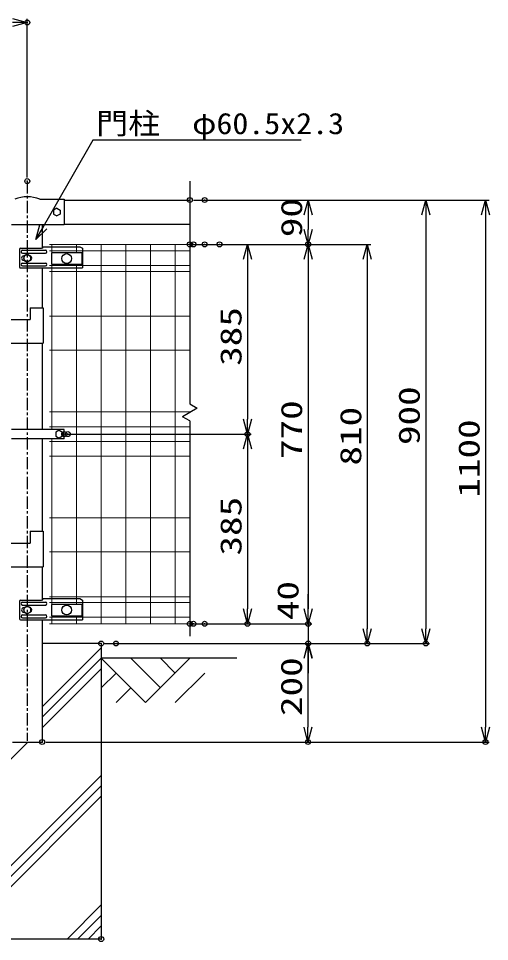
# Model space of a CAD drawing. Units: millimetres, scale not verified. Extents: x -4455 to 4455, y -3150 to 3150.
# Drawn here: x -1742 to -786, y -909 to 965 of the extents above; entities that cross this region are included whole.
import ezdxf
from ezdxf.enums import TextEntityAlignment as Align

# ---------------------------------------------------------------- set-up
doc = ezdxf.new("R2010")
doc.units = ezdxf.units.MM
doc.header["$LTSCALE"] = 20
doc.header["$PDMODE"] = 32
doc.header["$PDSIZE"] = 10
doc.linetypes.add('USER1', pattern=[2, 1.25, -0.25, 0.25, -0.25])
for name, color, linetype, lineweight in [('0-0_1', 7, 'Continuous', 25), ('0-1_0', 7, 'Continuous', 25), ('0-4_EXTCNT-LMEC0', 1, 'Continuous', 25), ('0-6_2', 7, 'Continuous', 25), ('0-A_D-STR2', 7, 'Continuous', 13)]:
    doc.layers.add(name, color=color, linetype=linetype, lineweight=lineweight)
doc.layers.add('0-2_DEFPOINTS', color=7, linetype='Continuous')
doc.styles.add('ＭＳ ゴシック', font='')
doc.styles.get('ＭＳ ゴシック').set_extended_font_data('MS Gothic')

# ---------------------------------------------------------------- blocks, each defined once
blk = doc.blocks.new('_Open30')
at = {"layer": '0-1_0', "color": 1}
blk.add_line((0, 0), (-20, 0), dxfattribs=at)
blk.add_lwpolyline([(-20, 5.36), (0, 0), (-20, -5.36)], dxfattribs=at)

msp = doc.modelspace()

# ---------------------------------------------------------------- linework, layer by layer
at = {"layer": '0-0_1', "color": 3, "linetype": 'USER1'}
msp.add_line((-1723.85, 634.68), (-1723.85, -501.44), dxfattribs=at)
at = {"layer": '0-0_1'}
for p, q in [((-1698.45, 598.21), (-1648.85, 598.21)), ((-1648.85, 598.21), (-1648.85, 545.61)), ((-1648.85, 596.21), (-1394, 596.21)), ((-1663.85, 579.91), (-1670.77, 575.91)), ((-1670.77, 575.91), (-1670.77, 567.91)), ((-1670.77, 567.91), (-1663.85, 563.91)), ((-1663.85, 579.91), (-1656.92, 575.91)), ((-1656.92, 567.91), (-1663.85, 563.91)), ((-1656.92, 575.91), (-1656.92, 567.91)), ((-1648.85, 545.61), (-1756.1, 545.61)), ((-1693.6, 545.61), (-1693.6, 499.46)), ((-1648.85, 547.61), (-1394, 547.61)), ((-1739.64, 496.38), (-1739.64, 460.38)), ((-1737.64, 498.38), (-1694.68, 498.38)), ((-1733.28, 494.38), (-1687.1, 494.38)), ((-1733.28, 488.38), (-1687.1, 488.38)), ((-1691.68, 501.38), (-1617.1, 501.38)), ((-1617.1, 501.38), (-1612.1, 498.38)), ((-1612.1, 498.38), (-1612.1, 491.63)), ((-1612.1, 491.63), (-1612.1, 458.38)), ((-1730.94, 482.88), (-1729.91, 482.88)), ((-1730.94, 473.88), (-1729.91, 473.88)), ((-1737.64, 458.38), (-1612.1, 458.38)), ((-1733.28, 468.38), (-1687.1, 468.38)), ((-1733.28, 462.38), (-1687.1, 462.38)), ((-1693.6, 458.38), (-1693.6, 377.61)), ((-1718.1, 377.61), (-1691.6, 377.61)), ((-1718.1, 377.61), (-1718.1, 353.61)), ((-1691.6, 377.61), (-1691.6, 305.61)), ((-1772.2, 353.61), (-1718.1, 353.61)), ((-1772.2, 305.61), (-1691.6, 305.61)), ((-1693.6, 305.61), (-1693.6, 130.71)), ((-1648.85, 130.71), (-1756.1, 130.71)), ((-1659, 129.21), (-1665.92, 125.21)), ((-1665.92, 125.21), (-1665.92, 117.21)), ((-1665.92, 117.21), (-1659, 113.21)), ((-1659, 129.21), (-1652.07, 125.21)), ((-1652.07, 117.21), (-1659, 113.21)), ((-1652.07, 125.21), (-1652.07, 117.21)), ((-1648.85, 111.71), (-1648.85, 130.71)), ((-1648.85, 111.71), (-1756.1, 111.71)), ((-1693.6, 111.71), (-1693.6, -76.04)), ((-1718.1, -76.04), (-1691.6, -76.04)), ((-1718.1, -76.04), (-1718.1, -100.04)), ((-1691.6, -76.04), (-1691.6, -148.04)), ((-1772.2, -100.04), (-1718.1, -100.04)), ((-1772.2, -148.04), (-1691.6, -148.04)), ((-1693.6, -148.04), (-1693.6, -215.58)), ((-1739.64, -217.79), (-1739.64, -253.79)), ((-1737.64, -215.79), (-1694.68, -215.79)), ((-1733.28, -219.79), (-1687.1, -219.79)), ((-1691.68, -212.79), (-1617.1, -212.79)), ((-1617.1, -212.79), (-1612.1, -215.79)), ((-1612.1, -215.79), (-1612.1, -222.54)), ((-1612.1, -222.54), (-1612.1, -255.79)), ((-1733.28, -225.79), (-1687.1, -225.79)), ((-1730.94, -231.29), (-1729.91, -231.29)), ((-1730.94, -240.29), (-1729.91, -240.29)), ((-1737.64, -255.79), (-1612.1, -255.79)), ((-1733.28, -245.79), (-1687.1, -245.79)), ((-1733.28, -251.79), (-1687.1, -251.79)), ((-1693.6, -255.79), (-1693.6, -503.79)), ((-1573.85, -303.79), (-1693.6, -303.79)), ((-1573.85, -303.79), (-1573.85, -903.79)), ((-1298.85, -333.79), (-1573.85, -333.79)), ((-1754.1, -503.79), (-1693.6, -503.79)), ((-1573.85, -903.79), (-1873.85, -903.79))]:
    msp.add_line(p, q, dxfattribs=at)
at = {"layer": '0-0_1', "color": 2}
for p, q in [((-1573.85, -312.57), (-1693.6, -432.32)), ((-1693.6, -453.54), (-1573.85, -333.79)), ((-1573.85, -355), (-1693.6, -474.75)), ((-1722.63, -503.79), (-1873.85, -655)), ((-1573.85, -571.62), (-1873.85, -871.62)), ((-1873.85, -892.83), (-1573.85, -592.83)), ((-1573.85, -614.04), (-1863.59, -903.79)), ((-1573.85, -834.62), (-1643.01, -903.79)), ((-1621.8, -903.79), (-1573.85, -855.83)), ((-1573.85, -877.04), (-1600.59, -903.79))]:
    msp.add_line(p, q, dxfattribs=at)
at = {"layer": '0-0_1', "color": 4}
for p, q in [((-1573.85, -333.79), (-1483.85, -423.79)), ((-1513.85, -333.79), (-1453.85, -393.79)), ((-1393.85, -333.79), (-1483.85, -423.79)), ((-1453.85, -333.79), (-1423.85, -363.79)), ((-1543.85, -363.79), (-1573.85, -393.79)), ((-1363.85, -363.79), (-1423.85, -423.79)), ((-1513.85, -393.79), (-1543.85, -423.79))]:
    msp.add_line(p, q, dxfattribs=at)
at = {"layer": '0-0_1'}
for centre, radius, start, end in [((-1723.85, 531.93), 70.98, 69.03345, 110.96669), ((-1737.64, 496.38), 2, 90, 180), ((-1733.28, 491.38), 3, 90, 270), ((-1694.68, 501.38), 3, 270, 0), ((-1687.1, 491.38), 3, 270, 90), ((-1730.94, 478.38), 4.5, 90, 270), ((-1719.17, 478.38), 4.5, 299.99991, 60.0015), ((-1737.64, 460.38), 2, 180, 270), ((-1733.28, 465.38), 3, 90, 270), ((-1687.1, 465.38), 3, 270, 90), ((-1737.64, -217.79), 2, 90, 180), ((-1733.28, -222.79), 3, 90, 270), ((-1694.68, -212.79), 3, 270, 0), ((-1687.1, -222.79), 3, 270, 90), ((-1730.94, -235.79), 4.5, 90, 270), ((-1719.17, -235.79), 4.5, 300.08078, 59.91922), ((-1737.64, -253.79), 2, 180, 270), ((-1733.28, -248.79), 3, 90, 270), ((-1687.1, -248.79), 3, 270, 90)]:
    msp.add_arc(centre, radius, start, end, dxfattribs=at)
at = {"layer": '0-1_0', "color": 1}
for p, q in [((-1379, 506.21), (-1269.49, 506.21)), ((-1276.99, 476.21), (-1276.99, 151.21)), ((-1641.35, 121.21), (-1269.49, 121.21)), ((-1633.85, 121.21), (-1269.49, 121.21)), ((-1276.99, 91.21), (-1276.99, -233.79)), ((-1379, -263.79), (-1269.49, -263.79))]:
    msp.add_line(p, q, dxfattribs=at)
at = {"layer": '0-1_0'}
for p, q in [((-1613, 488.96), (-1613, 465.96)), ((-1675, 465.96), (-1613, 465.96)), ((-1675, -224.45), (-1675, -247.45)), ((-1613, -224.45), (-1675, -224.45)), ((-1613, -224.45), (-1613, -247.45)), ((-1675, -247.45), (-1613, -247.45))]:
    msp.add_line(p, q, dxfattribs=at)
for points in [[(-1167.89, 717.81), (-1590.8, 717.81), (-1705.29, 517.86)], [(-1613, 488.96), (-1675, 488.96), (-1675, 465.96)]]:
    msp.add_lwpolyline(points, dxfattribs=at)
for centre in [(-1644, 477.46), (-1644, -235.95)]:
    msp.add_circle(centre, 10.01, dxfattribs=at)
at = {"layer": '0-2_DEFPOINTS'}
for p in [(-1723.85, 956.76), (-1723.85, 634.68), (-1394, 596.21), (-1364, 596.21), (-1394, 506.21), (-1386.5, 506.21), (-1364, 506.21), (-1334, 506.21), (-1154, 506.21), (-1648.85, 121.21), (-1641.35, 121.21), (-1276.99, 121.21), (-1394, -263.79), (-1386.5, -263.79), (-1364, -263.79), (-1276.99, -263.79), (-1154, -263.79), (-1573.85, -303.79), (-1543.85, -303.79), (-1154, -303.79), (-1034, -303.79), (-915.35, -303.79), (-1693.6, -503.79), (-1154.35, -503.79), (-794, -503.79), (-1573.85, -903.79)]:
    msp.add_point(p, dxfattribs=at)
at = {"layer": '0-4_EXTCNT-LMEC0'}
for p, q in [((-1723.85, 642.18), (-1723.85, 964.26)), ((-1386.5, 596.21), (-907.85, 596.21)), ((-1386.5, 596.21), (-1146.5, 596.21)), ((-1356.5, 596.21), (-786.5, 596.21)), ((-1154, 566.21), (-1154, 536.21)), ((-915.35, 566.21), (-915.35, -273.79)), ((-794, 566.21), (-794, -473.79)), ((-1386.5, 506.21), (-1146.5, 506.21)), ((-1356.5, 506.21), (-1146.5, 506.21)), ((-1326.5, 506.21), (-1026.5, 506.21)), ((-1154, 476.21), (-1154, -233.79)), ((-1034, 476.21), (-1034, -273.79)), ((-1154, -233.79), (-1154, -203.79)), ((-1386.5, -263.79), (-1146.5, -263.79)), ((-1356.5, -263.79), (-1146.5, -263.79)), ((-1154, -263.79), (-1154, -303.79)), ((-1566.35, -303.79), (-907.85, -303.79)), ((-1566.35, -303.79), (-1146.85, -303.79)), ((-1566.35, -303.79), (-1146.5, -303.79)), ((-1536.35, -303.79), (-1026.5, -303.79)), ((-1154.35, -333.79), (-1154.35, -473.79)), ((-1154, -333.79), (-1154, -363.79)), ((-1686.1, -503.79), (-786.5, -503.79)), ((-1686.1, -503.79), (-1146.85, -503.79))]:
    msp.add_line(p, q, dxfattribs=at)
at = {"layer": '0-4_EXTCNT-LMEC0', "color": 4}
for p, q in [((-1394, 634.39), (-1394, 182.41)), ((-1379, 173.75), (-1409, 156.43)), ((-1394, 182.41), (-1379, 173.75)), ((-1394, 147.77), (-1409, 156.43)), ((-1394, 147.77), (-1394, -289.17))]:
    msp.add_line(p, q, dxfattribs=at)
at = {"layer": '0-6_2'}
for p, q in [((-1723.85, 486.38), (-1730.77, 482.38)), ((-1716.92, 482.38), (-1723.85, 486.38)), ((-1723.85, -227.79), (-1730.77, -231.79)), ((-1730.77, -231.79), (-1730.77, -239.79)), ((-1730.77, -239.79), (-1723.85, -243.79))]:
    msp.add_line(p, q, dxfattribs=at)
for points in [[(-1730.77, 482.38), (-1730.77, 474.38), (-1723.85, 470.38)], [(-1723.85, 470.38), (-1716.92, 474.38), (-1716.92, 482.38)], [(-1723.85, -243.79), (-1716.92, -239.79), (-1716.92, -231.79), (-1723.85, -227.79)]]:
    msp.add_lwpolyline(points, dxfattribs=at)
for centre in [(-1723.85, 478.38), (-1723.85, -235.79)]:
    msp.add_circle(centre, 6.93, dxfattribs=at)
at = {"layer": '0-A_D-STR2'}
for p, q in [((-1394, 506.21), (-1678.85, 506.21)), ((-1673.85, 488.96), (-1673.85, 506.21)), ((-1623.85, 488.96), (-1623.85, 506.21)), ((-1573.85, -263.79), (-1573.85, 506.21)), ((-1523.85, -263.79), (-1523.85, 506.21)), ((-1473.85, -263.79), (-1473.85, 506.21)), ((-1423.85, -263.79), (-1423.85, 506.21)), ((-1394, 493.11), (-1678.85, 493.11)), ((-1394, 463.31), (-1678.85, 463.31)), ((-1394, 451.46), (-1678.85, 451.46)), ((-1673.85, 130.71), (-1673.85, 465.96)), ((-1623.85, -224.45), (-1623.85, 465.96)), ((-1394, 360.21), (-1678.85, 360.21)), ((-1394, 291.21), (-1678.85, 291.21)), ((-1392.05, 166.21), (-1678.85, 166.21)), ((-1394, 136.21), (-1678.85, 136.21)), ((-1394, 106.21), (-1678.85, 106.21)), ((-1673.85, -224.45), (-1673.85, 111.71)), ((-1394, 76.21), (-1678.85, 76.21)), ((-1394, -48.79), (-1678.85, -48.79)), ((-1394, -117.79), (-1678.85, -117.79)), ((-1394, -209.03), (-1678.85, -209.03)), ((-1394, -220.89), (-1678.85, -220.89)), ((-1394, -250.69), (-1678.85, -250.69)), ((-1673.85, -263.79), (-1673.85, -247.45)), ((-1623.85, -263.79), (-1623.85, -247.45)), ((-1394, -263.79), (-1678.85, -263.79))]:
    msp.add_line(p, q, dxfattribs=at)

# ---------------------------------------------------------------- block references
at = {"layer": '0-1_0', "xscale": 1.5, "yscale": 1.5}
for p, rotation in [((-1706.29, 516.14), 239.77537), ((-1276.99, 506.21), 90), ((-1276.99, 121.21), 270), ((-1276.99, 121.21), 90), ((-1276.99, -263.79), 270)]:
    msp.add_blockref('_Open30', p, dxfattribs=dict(at, rotation=rotation))
at = {"layer": '0-4_EXTCNT-LMEC0', "xscale": 1.5, "yscale": 1.5}
msp.add_blockref('_Open30', (-1723.85, 956.76), dxfattribs=at)
for p, rotation in [((-1154, 596.21), 90), ((-915.35, 596.21), 90), ((-794, 596.21), 90), ((-1154, 506.21), 270), ((-1154, 506.21), 90), ((-1034, 506.21), 90), ((-1154, -263.79), 270), ((-1154, -263.79), 270), ((-1034, -303.79), 270), ((-915.35, -303.79), 270), ((-1154.35, -303.79), 90), ((-1154, -303.79), 90), ((-1154.35, -503.79), 270), ((-794, -503.79), 270)]:
    msp.add_blockref('_Open30', p, dxfattribs=dict(at, rotation=rotation))

# ---------------------------------------------------------------- texts
at = {"layer": '0-1_0', "color": 3, "style": 'ＭＳ ゴシック', "width": 1.1}
msp.add_text('門柱\u3000φ60.5x2.3', height=43.26, dxfattribs=at).set_placement((-1584, 716.98), align=Align.BOTTOM_LEFT)
at = {"layer": '0-1_0', "color": 3, "style": 'ＭＳ ゴシック', "width": 1.35}
for p in [(-1276.16, 259.71), (-1276.16, -125.29)]:
    msp.add_text('385', height=43.26, rotation=90, dxfattribs=at).set_placement(p, align=Align.BOTTOM_LEFT)
at = {"layer": '0-4_EXTCNT-LMEC0', "color": 3, "style": 'ＭＳ ゴシック', "width": 1.35}
for s, p in [('90', (-1153.17, 520.84)), ('900', (-914.52, 98.96)), ('770', (-1153.17, 70.59)), ('810', (-1033.17, 57.34)), ('1100', (-793.17, -7.79)), ('40', (-1160.52, -256.45)), ('200', (-1153.52, -451.04))]:
    msp.add_text(s, height=43.26, rotation=90, dxfattribs=at).set_placement(p, align=Align.BOTTOM_LEFT)

doc.saveas('drawing.dxf')
